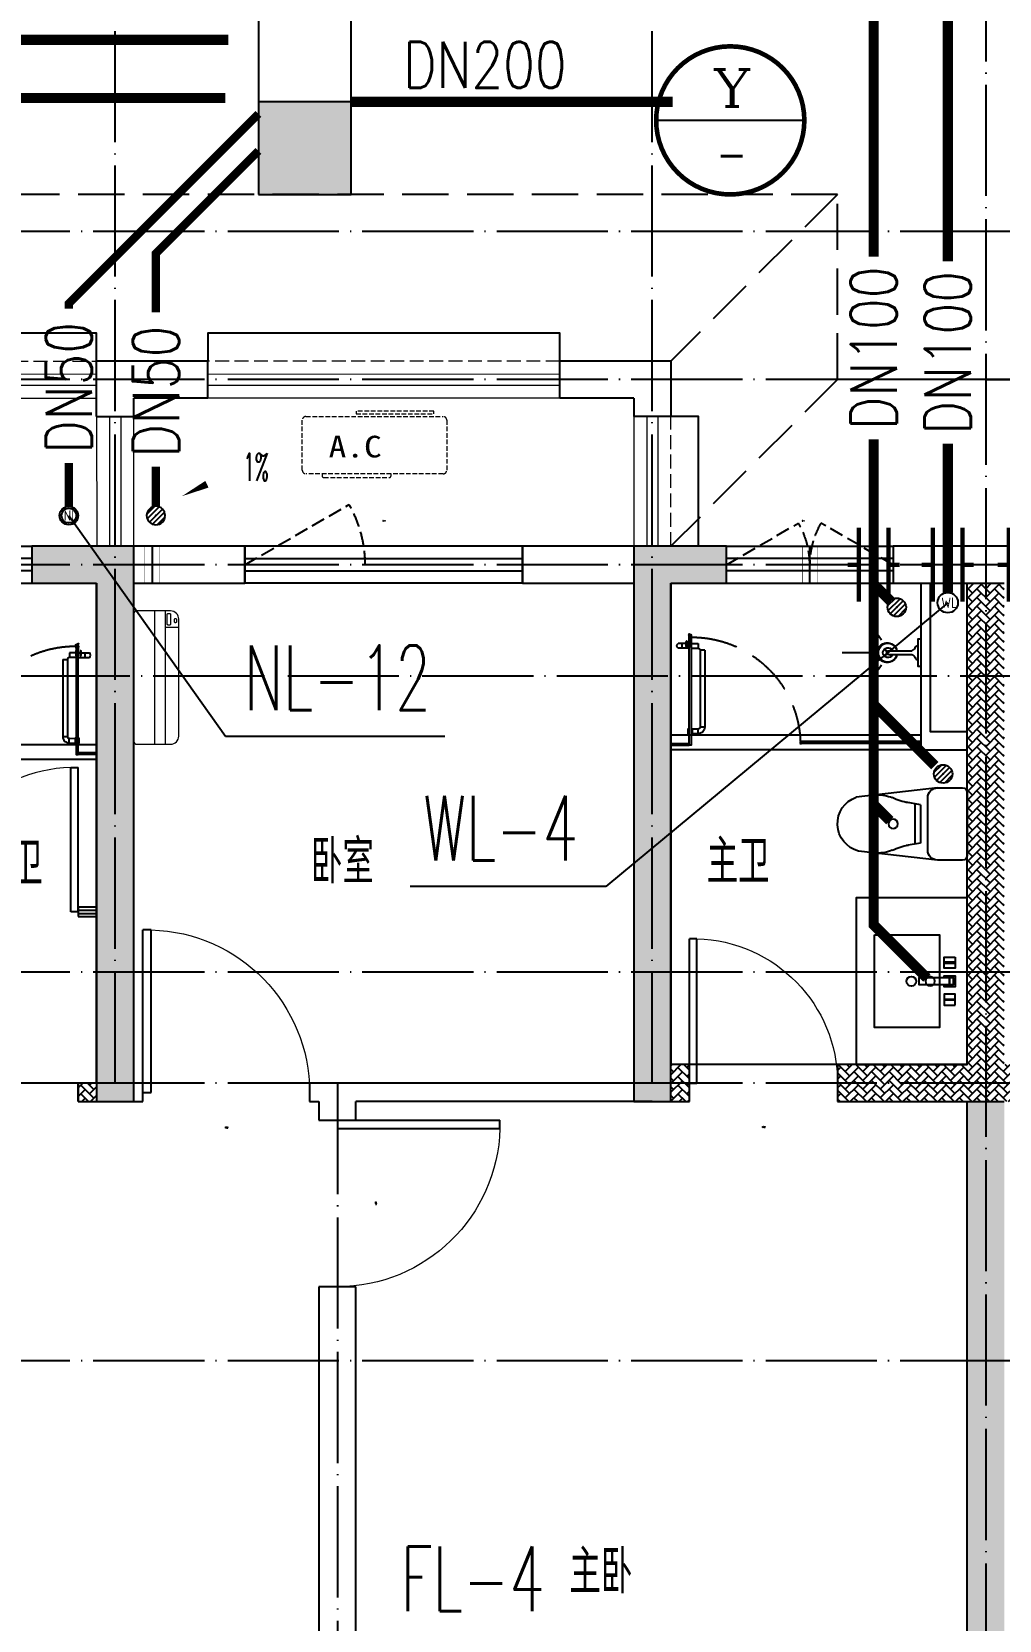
# Model space of a CAD drawing. Extents: x 27938 to 1507990, y 110129 to 923079.
# Drawn here: x 847767 to 852989, y 676056 to 684636 of the extents above; entities that cross this region are included whole.
import ezdxf
from ezdxf.enums import TextEntityAlignment as Align

# ---------------------------------------------------------------- set-up
doc = ezdxf.new("R2010")
doc.units = 0
doc.header["$LTSCALE"] = 1000
doc.header["$MEASUREMENT"] = 0
doc.linetypes.add('DASH', pattern=[0.35, 0.25, -0.1])
doc.linetypes.add('DOTE', pattern=[2.42, 2, -0.2, 0.02, -0.2])
for name, color, linetype in [('COLUMN', 9, 'Continuous'), ('CURTWALL', 4, 'Continuous'), ('DIM_凝结', 150, 'Continuous'), ('DIM_废水', 31, 'Continuous'), ('DIM_污水', 2, 'Continuous'), ('DIM_雨水', 4, 'Continuous'), ('DOTE', 1, 'Continuous'), ('EQUIP_污水', 7, 'Continuous'), ('IP-bath&kitchen-JOHNSON', 4, 'Continuous'), ('LVTRY', 6, 'Continuous'), ('P-bath&kitchen-JOHNSON', 4, 'Continuous'), ('PIPE-凝结', 150, 'N'), ('PIPE-污水', 2, 'W'), ('PIPE-雨水', 4, 'TG_Y'), ('PUB_HATCH', 8, 'Continuous'), ('PUB_TEXT', 4, 'Continuous'), ('TEXT_凝结', 7, 'Continuous'), ('TEXT_污水', 7, 'Continuous'), ('TEXT_雨水', 7, 'Continuous'), ('TWT_雨水口', 4, 'Continuous'), ('VALVE_污水', 7, 'Continuous'), ('VPIPE-中水', 122, 'Continuous'), ('VPIPE-凝结', 150, 'N'), ('VPIPE-污水', 2, 'W'), ('WALL', 9, 'Continuous'), ('WINDOW', 4, 'Continuous'), ('WINDOW_TEXT', 7, 'Continuous'), ('保温', 6, 'Continuous'), ('卫生间', 6, 'Continuous'), ('机电标识类', 1, 'Continuous'), ('看线', 251, 'Continuous')]:
    doc.layers.add(name, color=color, linetype=linetype)
for name, color, linetype, lineweight in [('平面-排水沟', 86, 'Continuous', 15), ('平面-栏杆', 135, 'Continuous', 15), ('平面-看线', 45, 'Continuous', 15), ('平面-空调室内机', 176, 'Continuous', 9), ('平面-空调预留孔', 173, 'Continuous', 15), ('空调', 76, 'Continuous', 13)]:
    doc.layers.add(name, color=color, linetype=linetype, lineweight=lineweight)
doc.styles.add('_TCH_DIM', font='SIMPLEX.shx', dxfattribs={"width": 0.7, "bigfont": 'GBCBIG.shx'})
doc.styles.add('_TCH_WINDOW', font='SIMPLEX.shx', dxfattribs={"width": 0.7, "height": 3.5, "bigfont": 'GBCBIG.shx'})
doc.styles.add('_TWT_CIRCLE', font='COMPLEX', dxfattribs={"width": 1.1, "height": 3.5, "bigfont": 'HZTXT'})
doc.styles.add('_TWT_PIPEDN', font='SIMPLEX', dxfattribs={"width": 0.8, "height": 3.5, "bigfont": 'HZTXT'})
doc.styles.add('_TWT_SERIAL', font='SIMPLEX', dxfattribs={"width": 0.8, "height": 3.5, "bigfont": 'HZTXT'})
doc.styles.get("Standard").update_dxf_attribs({"font": 'gbenor.shx', "bigfont": 'gbcbig.shx'})
doc.styles.add('TG_LINETYPE', font='SIMPLEX', dxfattribs={"width": 0.8, "height": 3, "bigfont": 'HZTXT'})
doc.styles.add('黑体', font='simhei.ttf')
doc.linetypes.add('N', pattern='A,3,-0.2,["N",Standard,S=0.25,R=0,X=-0.1,Y=-0.115],-0.2', length=3.4)
doc.linetypes.add('TG_Y', pattern='A,2,-0.229,["Y",TG_LINETYPE,S=0.1,R=0,X=-0.229,Y=-0.15],0', length=2.229)
doc.linetypes.add('W', pattern='A,3,-0.2,["W",Standard,S=0.25,R=0,X=-0.1,Y=-0.115],-0.2', length=3.4)
pattern_1 = [(45, (0, 0), (0, 47.4157523), [100.584, -33.528]), (135, (23.708, 23.708), (3e-15, 47.4157523), [100.584, -33.528])]
pattern_2 = [(45, (-445516.58, -596748.81), (0, 47.4157523), [100.584, -33.528]), (135, (-445492.87, -596725.102), (3e-15, 47.4157523), [100.584, -33.528])]

# ---------------------------------------------------------------- blocks, each defined once
blk = doc.blocks.new('A$C148B7D8E')
at = {"layer": '卫生间', "color": 159, "linetype": 'DASH', "true_color": 0x22346e}
for p, q in [((24300, 10000), (23400, 9100)), ((24300, 9000), (23400, 8100))]:
    blk.add_line(p, q, dxfattribs=at)
blk.add_lwpolyline([(25100, 9000), (24300, 9000), (24300, 10000), (17900, 10000), (17900, 10800), (16100, 10800), (16100, 11800)], dxfattribs=at)
blk = doc.blocks.new('rrrrrrrrrrrra')
at = {"color": 0}
for p, q in [((-112.4, 458.7), (-112.4, 324.3)), ((252.6, 483.7), (-87.4, 483.7)), ((277.6, 324.3), (277.6, 458.7)), ((-112.4, 324.3), (-63.7, -103.4)), ((-59.1, 271.1), (224.3, 271.1)), ((277.6, 324.3), (227.5, -115.6)), ((-20.6, 232.4), (-34.2, 153.6)), ((191.3, 200.5), (-26.1, 200.5)), ((185.8, 232.4), (-20.6, 232.4)), ((185.8, 232.4), (199.4, 153.6))]:
    blk.add_line(p, q, dxfattribs=at)
for centre, radius, start, end in [((-87.4, 458.7), 25, 90, 180), ((252.6, 458.7), 25, 0, 90), ((-59.1, 324.3), 53.3, 180, 270), ((224.3, 324.3), 53.3, 270, 0), ((-322.6, 209.8), 293.8, 333.53685, 351.48282), ((487.8, 209.8), 293.8, 188.51718, 206.46315), ((149, -3.2), 224.1, 158.52022, 180), ((16.2, -3.2), 224.1, 0, 21.47978), ((83.8, -63.6), 152.8, 195.07732, 340.11812)]:
    blk.add_arc(centre, radius, start, end, dxfattribs=at)
blk = doc.blocks.new('A$C1E0F638F')
at = {"color": 0}
for points in [[(499.7, 435.1), (499.7, 85.1), (0, 85.1), (0, 435.1)], [(269.9, 30), (229.9, 30), (229.9, 195), (269.9, 195)], [(119.9, 0), (179.9, 0), (179.9, 60), (119.9, 60)], [(146.9, 55), (152.9, 55), (152.9, 5), (146.9, 5)], [(229.9, 30), (269.9, 30), (269.9, 10), (229.9, 10)], [(379.9, 0), (319.9, 0), (319.9, 60), (379.9, 60)], [(352.9, 55), (346.9, 55), (346.9, 5), (352.9, 5)]]:
    blk.add_lwpolyline(points, close=True, dxfattribs=at)
blk.add_lwpolyline([(269.9, 60), (279.9, 60), (279.9, 0), (219.9, 0), (219.9, 60), (229.9, 60)], dxfattribs=at)
blk.add_circle((249.9, 236.3), 26, dxfattribs=at)
blk = doc.blocks.new('$lvtry$00000171')
at = {"color": 0}
for p, q in [((-74, 11), (-11, 74)), ((-70, -27), (27, 70)), ((-53, -53), (53, 53)), ((-27, -70), (70, 27)), ((11, -74), (74, -11))]:
    blk.add_line(p, q, dxfattribs=at)
blk.add_circle((0, 0), 75, dxfattribs=at)
blk.add_point((0, 0), dxfattribs=at)
blk = doc.blocks.new('135')
blk.add_hatch(color=0).paths.add_polyline_path([(4.8, 1.8), (3.6, -1), (-4.7, 2.5), (-3.5, 5.3)])
at = {"color": 0}
for p, q in [((-6.3, 2.6), (5.4, -2.3)), ((-5.7, 2.9), (-5.2, 2.7)), ((-5.6, 18.9), (-3.4, 19.4)), ((-3.4, 19.4), (-5.5, 19.4)), ((5.2, 10.9), (-5.3, 10.9)), ((5.2, 9.7), (-5.2, 9.7)), ((-5.2, 2.7), (-3.8, 5.9)), ((-5, 10.9), (-5, 30.5)), ((-3.8, 5.9), (5.4, 2.1)), ((0, 0), (0, 39.1)), ((5.6, 18.9), (3.4, 19.3)), ((3.4, 19.3), (5.6, 19.3)), ((4.1, -1.2), (5.4, 2.1)), ((5, 10.9), (5, 32.3)), ((4.1, -1.2), (5.7, -1.8))]:
    blk.add_line(p, q, dxfattribs=at)
for centre, radius, start, end in [((6.2, 15.8), 13.5, 151.01474, 204.84033), ((13.5, 4.2), 20.5, 163.09243, 182.0012), ((-6, 3.6), 1, 184.22753, 248.46611), ((8.6, 15.5), 14.6, 166.278, 198.09535), ((13.5, 4.2), 19.5, 163.74431, 182.52687), ((-5.5, 3.3), 0.5, 181.9385, 247.25971), ((-5.2, 22.1), 0.5, 335.76434, 151.01474), ((3.8, 18.1), 9.42, 155.76434, 171.97728), ((5.2, 22.3), 0.5, 29.84246, 204.57404), ((-5.9, 17.2), 11.7, 10.47502, 24.57404), ((29.1, 6.7), 24, 172.94395, 199.23182), ((-6.3, 15.4), 12.4, 338.64492, 16.0476), ((-6, 15.8), 13.4, 334.91114, 29.84246), ((26.4, 6.3), 20.6, 169.14538, 199.95258), ((5.9, -1.2), 1.17, 247.45971, 19.95258), ((5.9, -1.4), 0.5, 247.45971, 19.23182)]:
    blk.add_arc(centre, radius, start, end, dxfattribs=at)
blk.add_open_spline([(-5, 30.5), (-4.1, 31.3), (-2.3, 33), (0.9, 29.2), (3.5, 31.1), (5, 32.3)], degree=3, knots=[0, 0, 0, 0, 3.066329, 6.218313, 11.124135, 11.124135, 11.124135, 11.124135], dxfattribs=at)
blk = doc.blocks.new('SDFAWERAWER')
at = {"layer": 'LVTRY', "color": 0}
for p, q in [((593987.8, -1242190.5), (593978.2, -1242214)), ((594017.1, -1242202.5), (593987.8, -1242190.5)), ((594015.8, -1242220.4), (594027.2, -1242192.7)), ((594025.7, -1242203.9), (594018.5, -1242221.5)), ((594022.6, -1242211.4), (594029.8, -1242193.8)), ((594025.4, -1242210.8), (594031.1, -1242196.8)), ((594027.2, -1242192.7), (594033, -1242195.1)), ((594029.8, -1242193.8), (594031.1, -1242196.8)), ((594032.2, -1242197.2), (594033, -1242195.1)), ((594033, -1242195.1), (594034, -1242197.4)), ((594033.8, -1242197.9), (594034, -1242197.4)), ((594047.3, -1242200.9), (594035.9, -1242228.7)), ((594041.6, -1242228.5), (594051.2, -1242205)), ((594049.9, -1242202), (594043.3, -1242218.2)), ((594047.3, -1242200.9), (594049.9, -1242202)), ((594049.9, -1242202), (594051.2, -1242205)), ((593941.2, -1242210.1), (593783.7, -1242594.8)), ((593964.6, -1242219.7), (593807.2, -1242604.4)), ((593941.2, -1242210.1), (593964.6, -1242219.7)), ((594007.5, -1242226), (593978.2, -1242214)), ((594015.8, -1242220.4), (594021.7, -1242222.8)), ((594018.5, -1242221.5), (594021.5, -1242220.3)), ((594025.4, -1242210.8), (594021.5, -1242220.3)), ((594022.6, -1242220.7), (594021.7, -1242222.8)), ((594021.7, -1242222.8), (594023.9, -1242221.9)), ((594024.2, -1242221.4), (594023.9, -1242221.9)), ((594027.7, -1242234.3), (594078.4, -1242255)), ((594035.9, -1242228.7), (594038.6, -1242229.7)), ((594037.3, -1242210.8), (594088, -1242231.6)), ((594038.6, -1242229.7), (594045.2, -1242213.6)), ((594038.6, -1242229.7), (594041.6, -1242228.5)), ((594057.1, -1242246.3), (594066.7, -1242222.8)), ((593783.7, -1242594.8), (593807.2, -1242604.4)), ((593803.2, -1242641.3), (593812.8, -1242617.9)), ((593812.8, -1242617.9), (593842.2, -1242629.9)), ((593842.2, -1242629.9), (593832.6, -1242653.3)), ((593845.2, -1242628.6), (593833.8, -1242656.3)), ((593847.8, -1242629.7), (593836.5, -1242657.4)), ((593845.2, -1242628.6), (593842.2, -1242629.9)), ((593847.8, -1242629.7), (593845.2, -1242628.6)), ((593847.1, -1242661.8), (593858.5, -1242634.1)), ((593849.8, -1242662.9), (593861.2, -1242635.2)), ((593858.5, -1242634.1), (593861.2, -1242635.2)), ((593861.2, -1242635.2), (593862.1, -1242637.4)), ((593803.2, -1242641.3), (593832.6, -1242653.3)), ((593833.8, -1242656.3), (593832.6, -1242653.3)), ((593836.5, -1242657.4), (593833.8, -1242656.3)), ((593847.1, -1242661.8), (593849.8, -1242662.9)), ((593852.1, -1242661.9), (593862.1, -1242637.4))]:
    blk.add_line(p, q, dxfattribs=at)
blk.add_lwpolyline([(593823.5, -1242717), (594045.8, -1242173.9), (594036.5, -1242170.2), (593814.2, -1242713.2)], close=True, dxfattribs=at)
blk.add_arc((594075.3, -1242240), 15.3, 281.79322, 33.70188, dxfattribs=at)
for centre, major_axis, start_param, end_param in [((593974.2, -1242223.6), (3.93, 9.6), 0, 1.570796), ((593816.8, -1242608.3), (13.5, 33.1), 1.570796, 3.141593), ((593816.8, -1242608.3), (3.93, 9.6), 1.570796, 3.141593)]:
    blk.add_ellipse(centre, major_axis=major_axis, ratio=1, start_param=start_param, end_param=end_param, dxfattribs=at)
at = {"layer": 'P-bath&kitchen-JOHNSON', "color": 0, "linetype": 'DASH'}
blk.add_arc((593809.8, -1242714), 586.2, 67.53695, 157.13247, dxfattribs=at)
at = {"layer": 'LVTRY', "color": 8, "xscale": -1, "rotation": 157.7329157530927}
blk.add_blockref('135', (594045.3, -1242161.9), dxfattribs=at)
blk = doc.blocks.new('A$C5DCB2F21')
at = {"layer": 'IP-bath&kitchen-JOHNSON', "color": 0}
for p, q in [((-68.3, -213.2), (-157.7, -275)), ((68.2, -213.2), (157.6, -275)), ((-0.1, -261.4), (-0.1, -424.7))]:
    blk.add_line(p, q, dxfattribs=at)
for centre, major_axis, ratio, start_param, end_param in [((0, -178.8), (-51, 0), 0.990052, -1.36297, 4.504563), ((0, -177.8), (-26.8, 0), 0.994812, -1.167677, 4.309269)]:
    blk.add_ellipse(centre, major_axis=major_axis, ratio=ratio, start_param=start_param, end_param=end_param, dxfattribs=at)
at = {"layer": 'LVTRY', "color": 0}
for p, q in [((73.6, 0), (-73.6, 0)), ((-10.5, -173.5), (-10.5, -49.3)), ((10.6, -173.5), (10.6, -49.3))]:
    blk.add_line(p, q, dxfattribs=at)
blk.add_lwpolyline([(73.6, 0), (73.6, -15.8), (-73.6, -15.8), (-73.6, 0)], dxfattribs=at)
for points in [[(-26.3, -30.7, -0.364142), (-37.8, -15.8, -0.020495)], [(-10.5, -49.4, 0.214893), (-26.3, -30.7, 7.649644)], [(10.6, -49.3, -0.21439), (26.3, -30.7, -7.649644)], [(26.3, -30.7, 0.364142), (37.8, -15.8, 0.020495)]]:
    blk.add_lwpolyline(points, format="xyb", dxfattribs=at)
blk.add_arc((0, -173.5), 10.5, 180, 0, dxfattribs=at)
for centre, major_axis, ratio, start_param, end_param in [((0, -181.3), (53.6, 0), 0.987577, 1.76809, 7.656688), ((-12.4, -164.7), (0, 1.43), 0.85, -1.570796, 4.712389), ((12.5, -164.7), (0, 1.43), 0.85, 4.712389, 10.995574), ((-12.4, -189.2), (0, 1.43), 0.85, 4.712389, 10.995574), ((12.5, -189.2), (0, 1.43), 0.85, 4.712389, 10.995574)]:
    blk.add_ellipse(centre, major_axis=major_axis, ratio=ratio, start_param=start_param, end_param=end_param, dxfattribs=at)
blk = doc.blocks.new('GDGDRGDGRD')
at = {"layer": 'IP-bath&kitchen-JOHNSON', "color": 0}
for p, q in [((490532.6, 524228.1), (491882.6, 524228.1)), ((490532.6, 524193.1), (491182.6, 524193.1)), ((490532.6, 524183.1), (491182.6, 524183.1)), ((491182.6, 524183.1), (491182.6, 524193.1)), ((491882.6, 524183.1), (491782.6, 524183.1)), ((491782.6, 524173.1), (491782.6, 524183.1)), ((491882.6, 524173.1), (491782.6, 524173.1)), ((490532.6, 524148.1), (491882.6, 524148.1))]:
    blk.add_line(p, q, dxfattribs=at)
for points in [[(490532.6, 525048.5), (490532.6, 524148.1), (490282.6, 524148.1)], [(490482.6, 525048.5), (490482.6, 524248.1), (490282.6, 524248.1)]]:
    blk.add_lwpolyline(points, dxfattribs=at)
at = {"layer": 'LVTRY', "color": 0}
blk.add_lwpolyline([(490882.6, 522448.5), (490282.6, 522448.5), (490282.6, 523348.5), (490882.6, 523348.5)], close=True, dxfattribs=at)
at = {"layer": 'IP-bath&kitchen-JOHNSON', "color": 8}
for name, p, rotation in [('A$C5DCB2F21', (490532.6, 524673.5), 90.008488524447), ('SDFAWERAWER', (-528535.9, 1449333.6), 22.25976934310711)]:
    blk.add_blockref(name, p, dxfattribs=dict(at, rotation=rotation))
at = {"layer": 'LVTRY', "color": 8, "xscale": -0.6666666667107826, "yscale": 0.6666666667107826}
for p in [(490662.6, 524918.5), (490412.6, 524018.5)]:
    blk.add_blockref('$lvtry$00000171', p, dxfattribs=at)
at = {"layer": 'LVTRY', "color": 8, "extrusion": (0, 0, -1), "xscale": -1, "zscale": -1, "rotation": 270}
blk.add_blockref('rrrrrrrrrrrra', (-490766.3, 523665.7), dxfattribs=at)
at = {"layer": 'LVTRY', "color": 8, "xscale": -1, "rotation": 270}
blk.add_blockref('A$C1E0F638F', (490347.5, 522648.8), dxfattribs=at)
blk = doc.blocks.new('GFDGFSDFGD')
at = {"layer": 'PUB_HATCH'}
for points in [[(440466.6, 373023.7), (440466.6, 372823.7), (440816.6, 372823.7), (440816.6, 370023.7), (441016.6, 370023.7), (441016.6, 373023.7)], [(444216.5, 373023.7), (443716.6, 373023.7), (443716.6, 370023.7), (443916.6, 370023.7), (443916.6, 372823.7), (444216.5, 372823.7)]]:
    blk.add_hatch(color=256, dxfattribs=at).paths.add_polyline_path(points)
at = {"layer": 'COLUMN', "color": 6}
for p, q in [((440466.6, 373023.7), (440466.6, 372823.7)), ((441016.6, 373023.7), (440466.6, 373023.7)), ((441016.6, 370023.7), (441016.6, 373023.7)), ((444216.5, 373023.7), (443716.6, 373023.7)), ((443716.6, 373023.7), (443716.6, 370023.7)), ((444216.5, 372823.7), (444216.5, 373023.7)), ((440466.6, 372823.7), (440816.6, 372823.7)), ((440816.6, 372823.7), (440816.6, 370023.7)), ((443916.6, 370023.7), (443916.6, 372823.7)), ((443916.6, 372823.7), (444216.5, 372823.7)), ((440816.6, 370023.7), (441016.6, 370023.7)), ((443716.6, 370023.7), (443916.6, 370023.7))]:
    blk.add_line(p, q, dxfattribs=at)
blk = doc.blocks.new('GDFGDGRD')
at = {"layer": '保温', "linetype": 'ByBlock', "ltscale": 10}
h = blk.add_hatch(dxfattribs=at)
h.set_pattern_fill('AR-HBONE', color=251, scale=55)
h.set_pattern_definition(pattern_1)
h.paths.add_polyline_path([(443916.5, 370023.7), (443916.5, 370223.7), (444016.5, 370223.7), (444016.5, 370023.7)])
h = blk.add_hatch(dxfattribs=at)
h.set_pattern_fill('AR-HBONE', color=251, scale=55)
h.set_pattern_definition(pattern_1)
h.paths.add_polyline_path([(440716.6, 370023.7), (440716.6, 370123.7), (440816.6, 370123.7), (440816.6, 370023.7)])
blk = doc.blocks.new('A$C001338C2')
for p, q in [((0, 249), (0, 22)), ((845, 304), (55, 304)), ((109, 215), (109, 304)), ((900, 22), (900, 249)), ((22, 0), (878, 0))]:
    blk.add_line(p, q)
at = {"lineweight": 5}
for p, q in [((900, 215), (0, 215)), ((900, 143), (0, 143))]:
    blk.add_line(p, q, dxfattribs=at)
for points in [[(89, 226), (22, 226, -0.414214), (17, 232), (17, 243, -0.414214), (22, 249), (89, 249, -0.414214), (95, 243), (95, 232, -0.414214)], [(73, 275), (57, 275, -0.414214), (51, 281), (51, 283, -0.414214), (57, 289), (73, 289, -0.414214), (79, 283), (79, 281, -0.414214)]]:
    blk.add_lwpolyline(points, format="xyb", close=True)
for centre, radius, start, end in [((55, 249), 55, 90, 180), ((845, 249), 55, 360, 90), ((22, 22), 22, 180, 270), ((878, 22), 22, 270, 360)]:
    blk.add_arc(centre, radius, start, end)
blk = doc.blocks.new('dongkong')
blk.add_wipeout([(-603756, 210771), (-603756, 210570.8), (-603836, 210570.8), (-603836, 210771)])
at = {"layer": '机电标识类', "color": 250, "linetype": 'DASH', "ltscale": 400}
for p, q in [((-603796, 210771), (-603796, 210570.8)), ((-603896, 210670.7), (-603696, 210670.7))]:
    blk.add_line(p, q, dxfattribs=at)
at = {"layer": '空调', "color": 6, "linetype": 'DASH', "const_width": 2}
blk.add_lwpolyline([(-603756, 210771), (-603756, 210570.8), (-603836, 210570.8), (-603836, 210771)], close=True, dxfattribs=at)
blk = doc.blocks.new('$TCHSYS$DOOR2D')
for p, q in [((0.45, 0.975), (0.5, 0.975)), ((0.45, 0), (0.45, 0.975)), ((0.5, 0), (0.5, 0.975)), ((0.5, 0), (0.45, 0))]:
    blk.add_line(p, q)
at = {"lineweight": 13}
blk.add_arc((0.475, 0), 0.975, 91.4693, 180, dxfattribs=at)
blk = doc.blocks.new('DSGDFGF')
at = {"layer": 'CURTWALL', "color": 0}
for p, q in [((676992.3, 342105.3), (676292.3, 342105.3)), ((676292.3, 342105.3), (676292.3, 342055.3)), ((676292.3, 342088.7), (676992.3, 342088.7)), ((676992.3, 342055.3), (676992.3, 342105.3)), ((677892.3, 342105.3), (677792.3, 342105.3)), ((677792.3, 342105.3), (677792.3, 342055.3)), ((677792.3, 342088.7), (677892.3, 342088.7)), ((677892.3, 342055.3), (677892.3, 342105.3)), ((676292.3, 342072), (676992.3, 342072)), ((676292.3, 342055.3), (676992.3, 342055.3)), ((677792.3, 342072), (677892.3, 342072)), ((677792.3, 342055.3), (677892.3, 342055.3))]:
    blk.add_line(p, q, dxfattribs=at)
at = {"layer": 'IP-bath&kitchen-JOHNSON', "color": 0}
for p, q in [((676542.3, 342985), (677892.3, 342985)), ((676542.3, 342950), (677192.3, 342950)), ((677192.3, 342940), (677192.3, 342950)), ((676542.3, 342940), (677192.3, 342940)), ((676542.3, 342905), (677892.3, 342905)), ((677892.3, 342940), (677792.3, 342940)), ((677792.3, 342930), (677792.3, 342940)), ((677892.3, 342930), (677792.3, 342930))]:
    blk.add_line(p, q, dxfattribs=at)
for points in [[(676542.3, 343855.3), (676542.3, 342905), (676292.3, 342905)], [(676492.3, 343855.3), (676492.3, 343005), (676292.3, 343005)]]:
    blk.add_lwpolyline(points, dxfattribs=at)
at = {"layer": 'LVTRY', "color": 0}
blk.add_lwpolyline([(676892.3, 341155.3), (676292.3, 341155.3), (676292.3, 342055.3), (676892.3, 342055.3)], close=True, dxfattribs=at)
at = {"layer": 'CURTWALL', "color": 0, "xscale": 800, "yscale": 800, "zscale": 50, "rotation": 5.54452612062199e-09}
blk.add_blockref('$TCHSYS$DOOR2D', (677392.3, 342080.3), dxfattribs=at)
at = {"layer": 'IP-bath&kitchen-JOHNSON', "color": 8}
for name, p, rotation in [('A$C5DCB2F21', (676542.3, 343480.3), 90.00848852444699), ('SDFAWERAWER', (-342526.2, 1268090.5), 22.25976934310714)]:
    blk.add_blockref(name, p, dxfattribs=dict(at, rotation=rotation))
at = {"layer": 'LVTRY', "color": 8, "xscale": -0.6666666667107826, "yscale": 0.6666666667107826}
for p in [(676672.3, 343725.3), (676422.3, 342775.3)]:
    blk.add_blockref('$lvtry$00000171', p, dxfattribs=at)
at = {"layer": 'LVTRY', "color": 8, "extrusion": (0, 0, -1), "xscale": -1, "zscale": -1, "rotation": 270}
blk.add_blockref('rrrrrrrrrrrra', (-676776.1, 342422.6), dxfattribs=at)
at = {"layer": 'LVTRY', "color": 8, "xscale": -1, "rotation": 270}
blk.add_blockref('A$C1E0F638F', (676357.2, 341355.6), dxfattribs=at)
blk = doc.blocks.new('A$C718F517F')
at = {"layer": '保温', "linetype": 'ByBlock', "ltscale": 10}
h = blk.add_hatch(dxfattribs=at)
h.set_pattern_fill('AR-HBONE', color=251, scale=55)
h.set_pattern_definition(pattern_2)
edge = h.paths.add_edge_path()
edge.add_line((200, 5100), (200.1, 7700))
edge.add_line((200.1, 7700), (0.1, 7700))
edge.add_line((0.1, 7700), (0, 5100))
edge.add_line((0, 5100), (200, 5100))
h = blk.add_hatch(dxfattribs=at)
h.set_pattern_fill('AR-HBONE', color=251, scale=55)
h.set_pattern_definition(pattern_2)
edge = h.paths.add_edge_path()
edge.add_line((900, 4900), (900, 5100))
edge.add_line((900, 5100), (-700, 5100))
edge.add_line((-700, 5100), (-700, 4900))
edge.add_line((-700, 4900), (900, 4900))
at = {"layer": '保温', "linetype": 'Continuous', "ltscale": 10}
h = blk.add_hatch(dxfattribs=at)
h.set_pattern_fill('HEX', color=251, scale=10, angle=90, style=0)
h.set_pattern_definition([(90, (-503782.47, -516048.461), (-16.49778, 1e-15), [9.525, -19.05]), (210, (-503782.47, -516048.461), (8.24889, -14.2874966), [9.525, -19.05]), (150, (-503782.47, -516038.936), (-8.24889, -14.2874966), [9.525, -19.05])])
h.paths.add_polyline_path([(0.1, 0), (200.1, 0), (200, 4900), (0, 4900)])
at = {"layer": '保温', "color": 251, "linetype": 'ByBlock', "ltscale": 10}
for p, q in [((0, 7700), (200, 7700)), ((0, 4900), (200, 4900)), ((0, 0), (200, 0))]:
    blk.add_line(p, q, dxfattribs=at)
blk = doc.blocks.new('gsergvr')
at = {"layer": '平面-空调预留孔', "linetype": 'DASH', "ltscale": 0.1}
for p, q in [((34075.4, 17176.2), (34075.4, 17166.2)), ((34448.2, 17166.2), (34448.2, 17176.2)), ((34085.4, 17156.2), (34438.2, 17156.2))]:
    blk.add_line(p, q, dxfattribs=at)
blk.add_lwpolyline([(34679.3, 17515.3), (34259.5, 17515.3), (34259.5, 17500.2), (34679.3, 17500.2)], close=True, dxfattribs=at)
blk.add_lwpolyline([(34728.6, 17176.2), (33988.6, 17176.2, -0.414214), (33968.6, 17196.2), (33968.6, 17466.2, -0.414214), (33988.6, 17486.2), (34728.6, 17486.2, -0.414214), (34748.6, 17466.2), (34748.6, 17196.2, -0.414214)], format="xyb", close=True, dxfattribs=at)
for centre, start, end in [((34085.4, 17166.2), 180, 270), ((34438.2, 17166.2), 270, 0)]:
    blk.add_arc(centre, 10, start, end, dxfattribs=at)
at = {"layer": '平面-空调预留孔', "color": 251, "linetype": 'DASH', "ltscale": 0.1, "true_color": 0x636466, "style": '黑体', "width": 1.2}
blk.add_text('A.C', height=117.05, dxfattribs=at).set_placement((34110.9, 17264.8))
blk = doc.blocks.new('rtyryrtyeeretee')
at = {"layer": '平面-空调预留孔'}
blk.add_blockref('gsergvr', (635673.5, 326705.8), dxfattribs=at)
blk = doc.blocks.new('$DorLib2D$00000001')
for p, q in [((0.45, 0.975), (0.5, 0.975)), ((0.45, 0), (0.45, 0.975)), ((0.5, 0), (0.5, 0.975)), ((0.5, 0), (0.45, 0))]:
    blk.add_line(p, q)
at = {"lineweight": 13}
blk.add_arc((0.475, 0), 0.975, 91.46928, 180, dxfattribs=at)
blk = doc.blocks.new('$WINLIB2D$00000001')
at = {"color": 0}
for points in [[(-0.5, 0.5), (-0.5, -0.5)], [(-0.5, 0.5), (0.5, 0.5)], [(0.5, -0.5), (0.5, 0.5)], [(0.5, 0.1667), (-0.5, 0.1667)], [(0.5, -0.1667), (-0.5, -0.1667)], [(-0.5, -0.5), (0.5, -0.5)]]:
    blk.add_lwpolyline(points, dxfattribs=at)
blk = doc.blocks.new('$TwtSys$00000147')
blk.add_circle((0, 0, 0), 25)
blk = doc.blocks.new('$VALVE$00000553')
at = {"const_width": 30}
for points in [[(0, 100), (-250, 100), (-250, 100)], [(0, 100), (0, 175)], [(0, 100), (250, 100), (250, 100)], [(-250, -100), (-250, -100), (0, -100)], [(250, -100), (250, -100), (0, -100)], [(0, -175), (0, -100)]]:
    blk.add_lwpolyline(points, dxfattribs=at)
blk = doc.blocks.new('$TwtSys$00000424')
for p, q in [((-500, 250), (500, 250)), ((-500, -250), (-500, 250)), ((0, -250), (0, 250)), ((500, 250), (500, -250)), ((500, -250), (-500, -250))]:
    blk.add_line(p, q)
blk.add_solid([(0, 250), (500, 250), (0, -250), (500, -250)])

msp = doc.modelspace()

# ---------------------------------------------------------------- hatches: boundary and pattern name
at = {"layer": 'PIPE-凝结'}
for points in [[(848436.6, 683438.5), (848420.7, 683454.4), (848414.1, 683447.8)], [(848436.6, 683438.5), (848414.1, 683438.5), (848414.1, 683447.8)], [(847966.6, 683168.5), (847950.7, 683184.4), (847944.1, 683177.8)], [(847966.6, 683168.5), (847944.1, 683168.5), (847944.1, 683177.8)]]:
    msp.add_hatch(color=256, dxfattribs=at).paths.add_polyline_path(points)
at = {"layer": 'PIPE-污水'}
for points in [[(852311.5, 679812.2), (852292, 679792.7), (852284, 679800.8)], [(852311.5, 679812.2), (852284, 679812.2), (852284, 679800.8)]]:
    msp.add_hatch(color=256, dxfattribs=at).paths.add_polyline_path(points)

# ---------------------------------------------------------------- linework, layer by layer
at = {"layer": 'DIM_凝结'}
msp.add_line((848811.7, 680831.5), (849995.9, 680831.5), dxfattribs=at)
msp.add_line((848811.7, 680831.5), (849995.9, 680831.5), dxfattribs=at)
at = {"layer": 'DIM_污水'}
for p, q in [((852711.5, 681552.2), (850865.1, 680019.6)), ((852711.5, 681552.2), (850865.1, 680019.6)), ((850865.1, 680019.6), (849809.9, 680019.6)), ((850865.1, 680019.6), (849809.9, 680019.6))]:
    msp.add_line(p, q, dxfattribs=at)
at = {"layer": 'DIM_雨水'}
msp.add_line((851937.3, 684157.2), (851137.3, 684157.2), dxfattribs=at)
at = {"layer": 'DIM_雨水', "const_width": 25}
msp.add_lwpolyline([(851937.3, 684157.2, 1), (851137.3, 684157.2, 1)], format="xyb", close=True, dxfattribs=at)
at = {"layer": 'DOTE', "color": 169, "linetype": 'DOTE', "ltscale": 0.3}
for p, q in [((848216.6, 678957.2), (848216.6, 690157.2)), ((851116.6, 678957.2), (851116.6, 690157.2)), ((852916.6, 690157.2), (852916.6, 666975.2)), ((879916.6, 683557.2), (825916.6, 683557.2)), ((879916.6, 682757.2), (825916.6, 682757.2)), ((825916.6, 681157.4), (879916.6, 681157.4)), ((879916.6, 679557.2), (825916.6, 679557.2)), ((879916.6, 678957.2), (825916.6, 678957.2)), ((849416.6, 678957.2), (849416.6, 666975.2)), ((879916.6, 677457.2), (825916.6, 677457.2))]:
    msp.add_line(p, q, dxfattribs=at)
at = {"layer": 'PIPE-凝结', "ltscale": 0.5, "const_width": 45}
for points in [[(847966.6, 683168.5), (848990.5, 684192.4)], [(848436.6, 683438.5), (848990.5, 683992.4)], [(848436.6, 683120.4), (848436.6, 683438.5)], [(847966.6, 683140.5), (847966.6, 683168.5)], [(847966.6, 682072.7), (847966.6, 682307.2)], [(848436.6, 682069.5), (848436.6, 682287)]]:
    msp.add_lwpolyline(points, dxfattribs=at)
at = {"layer": 'PIPE-污水', "ltscale": 0.5, "const_width": 55}
for points in [[(852311.5, 683420.6), (852311.5, 684707.2)], [(852711.5, 683396.6), (852711.5, 684707.2)], [(852311.5, 681652.2), (852311.5, 682434.9)], [(852711.5, 681607.2), (852711.5, 682410.9)], [(852402.1, 681561.6), (852311.5, 681652.2)], [(852311.5, 681002.2), (852311.5, 681652.2)], [(852641.8, 680671.8), (852311.5, 681002.2)], [(852311.5, 680462.3), (852311.5, 681002.2)], [(852398.9, 680374.8), (852311.5, 680462.3)], [(852311.5, 679812.2), (852311.5, 680462.3)], [(852598.8, 679524.8), (852311.5, 679812.2)]]:
    msp.add_lwpolyline(points, dxfattribs=at)
at = {"layer": 'PIPE-雨水', "ltscale": 0.5, "const_width": 55}
for points in [[(848827.3, 684592.2), (845231.4, 684592.2)], [(846756.6, 684278.2), (848810.8, 684278.2)], [(851226, 684257.2), (849490.5, 684257.2)]]:
    msp.add_lwpolyline(points, dxfattribs=at)
at = {"layer": 'VPIPE-中水', "color": 8, "linetype": 'Continuous'}
msp.add_circle((852711.4, 681552.2), 55, dxfattribs=at)
at = {"layer": 'VPIPE-凝结'}
msp.add_circle((847966.6, 682022.7), 50, dxfattribs=at)
at = {"layer": 'VPIPE-凝结', "color": 8}
msp.add_circle((847966.6, 682022.7), 40, dxfattribs=at)
at = {"layer": 'VPIPE-污水'}
msp.add_circle((852711.5, 681552.2), 55, dxfattribs=at)
at = {"layer": 'WALL', "color": 8}
for p, q in [((848116.6, 682557.2), (848116.6, 682857.2)), ((848716.6, 682857.2), (848116.6, 682857.2)), ((848716.6, 682657.2), (848716.6, 682857.2)), ((851216.6, 682857.2), (850616.6, 682857.2)), ((850616.6, 682657.2), (850616.6, 682857.2)), ((851216.6, 682857.2), (851216.6, 682557.2)), ((848316.6, 682557.2), (848316.6, 682657.2)), ((848716.6, 682657.2), (848316.6, 682657.2)), ((851016.6, 682657.2), (850616.6, 682657.2)), ((851016.6, 682657.2), (851016.6, 682557.2)), ((848116.6, 682557.2), (848316.6, 682557.2)), ((851216.6, 682557.2), (851016.6, 682557.2)), ((848216.6, 681857.2), (847766.6, 681857.2)), ((847766.6, 681857.2), (847766.6, 681657.2)), ((848916.6, 681657.2), (848916.6, 681857.2)), ((851116.6, 681857.2), (850416.6, 681857.2)), ((850416.6, 681857.2), (850416.6, 681657.2)), ((851516.5, 681857.2), (851116.6, 681857.2)), ((851516.5, 681657.2), (851516.5, 681857.2)), ((852916.6, 681857.2), (852416.5, 681857.2)), ((852416.5, 681857.2), (852416.5, 681657.2)), ((853416.7, 681857.2), (852916.6, 681857.2)), ((847766.6, 681657.2), (848116.6, 681657.2)), ((848116.6, 678957.2), (848116.6, 681657.2)), ((850416.6, 681657.2), (851016.6, 681657.2)), ((851016.6, 681657.2), (851016.6, 678957.2)), ((851216.6, 681657.2), (851516.5, 681657.2)), ((851216.6, 681657.2), (851216.6, 679057.2)), ((852416.5, 681657.2), (852816.6, 681657.2)), ((852816.6, 679057.2), (852816.6, 681657.2)), ((851316.6, 679057.2), (851216.6, 679057.2)), ((851316.6, 678857.2), (851316.6, 679057.2)), ((852816.6, 679057.2), (852116.6, 679057.2)), ((852116.6, 679057.2), (852116.6, 678857.2)), ((848116.6, 678957.2), (848016.6, 678957.2)), ((848016.6, 678957.2), (848016.6, 678857.2)), ((848366.6, 678957.2), (848316.6, 678957.2)), ((848366.6, 678857.2), (848366.6, 678957.2)), ((849416.6, 678957.2), (849266.6, 678957.2)), ((849266.6, 678957.2), (849266.6, 678857.2)), ((851016.6, 678957.2), (849416.6, 678957.2)), ((848016.6, 678857.2), (848216.6, 678857.2)), ((848216.6, 678857.2), (848366.6, 678857.2)), ((849266.6, 678857.2), (849316.6, 678857.2)), ((849316.6, 678857.2), (849316.6, 678757.2)), ((851116.6, 678857.2), (849516.6, 678857.2)), ((849516.6, 678757.2), (849516.6, 678857.2)), ((851116.6, 678857.2), (851316.6, 678857.2)), ((852116.6, 678857.2), (852816.6, 678857.2)), ((852816.6, 673957.2), (852816.6, 678857.2)), ((849316.6, 678757.2), (849516.6, 678757.2)), ((849516.6, 677857.2), (849316.6, 677857.2)), ((849316.6, 677857.2), (849316.6, 674557.2)), ((849516.6, 674557.2), (849516.6, 677857.2))]:
    msp.add_line(p, q, dxfattribs=at)
at = {"layer": 'WINDOW', "color": 8}
for p, q in [((852116.6, 679057.2), (851316.6, 679057.2)), ((848016.6, 678957.2, 800), (847216.6, 678957.2, 800))]:
    msp.add_line(p, q, dxfattribs=at)
at = {"layer": 'WINDOW', "color": 8, "linetype": 'DASH'}
msp.add_line((848016.6, 678857.2), (848016.6, 678957.2), dxfattribs=at)
at = {"layer": 'WINDOW', "color": 8, "linetype": 'DASH', "ltscale": 0.3}
msp.add_lwpolyline([(848916.6, 681757.2), (849479.7, 682081.8, -0.131485), (849566.6, 681757.2)], format="xyb", dxfattribs=at)
at = {"layer": '平面-排水沟', "color": 8}
msp.add_lwpolyline([(848862.7, 682264, 0, 0, 0), (848576.6, 682127.1, 0, 40, 0), (848712, 682191.9, 0, 0, 0)], format="xyseb", dxfattribs=at)
at = {"layer": '平面-栏杆', "color": 8}
for points in [[(846516.6, 682787.2), (848116.6, 682787.5)], [(846516.6, 682727.2), (848116.6, 682727.5)], [(848716.6, 682787.2), (850616.6, 682787.5)], [(848716.6, 682727.2), (850616.6, 682727.5)], [(848186.6, 682557.2), (848186.9, 681857.2)], [(848246.6, 682557.2), (848246.9, 681857.2)], [(851086.3, 682557.2), (851086.6, 681857.2)], [(851146.3, 682557.2), (851146.6, 681857.2)]]:
    msp.add_lwpolyline(points, dxfattribs=at)
at = {"layer": '平面-看线', "color": 8, "linetype": 'DASH', "ltscale": 0.3}
msp.add_line((851216.6, 681857.2), (851216.3, 682557.2), dxfattribs=at)
for points in [[(846516.6, 682857.2), (848116.6, 682857.2)], [(850616.6, 682857.2), (848716.6, 682857.2)]]:
    msp.add_lwpolyline(points, dxfattribs=at)
at = {"layer": '平面-看线', "color": 8}
for points in [[(846516.6, 682657.2), (848116.6, 682657.2)], [(850616.6, 682657.2), (848716.6, 682657.2)], [(848116.6, 682557.2), (848116.9, 681857.2)], [(851016.3, 682557.2), (851016.6, 681857.2)]]:
    msp.add_lwpolyline(points, dxfattribs=at)
at = {"layer": '看线', "color": 8, "ltscale": 0.5}
for points in [[(848116.6, 682857.2), (848116.6, 683007.2), (846516.6, 683007.2), (846516.6, 682857.2)], [(850616.6, 682857.2), (850616.6, 683007.2), (848716.6, 683007.2), (848716.6, 682857.2)], [(851366.3, 681857.2), (851366.3, 682557.2), (851216.3, 682557.2)]]:
    msp.add_lwpolyline(points, dxfattribs=at)

# ---------------------------------------------------------------- block references
at = {"color": 8}
for name, p in [('A$C148B7D8E', (827816.6, 673757.2)), ('GFDGFSDFGD', (407300, 308833.4)), ('rtyryrtyeeretee', (179584.7, 338366.1)), ('GDFGDGRD', (407300, 308833.4)), ('DSGDFGF', (170224.3, 337801.8)), ('A$C718F517F', (852816.6, 673957.2))]:
    msp.add_blockref(name, p, dxfattribs=at)
at = {"color": 8, "xscale": -1}
for name, p in [('A$C148B7D8E', (878016.6, 673757.2)), ('GDGDRGDGRD', (1343098.9, 156608.7))]:
    msp.add_blockref(name, p, dxfattribs=at)
at = {"layer": 'EQUIP_污水', "yscale": -1, "rotation": 180}
for p in [(852416.6, 680357.2), (852416.6, 680357.2), (852416.6, 680357.2), (852416.6, 680357.2), (852416.6, 680357.2), (852416.6, 680357.2), (852616.5, 679507.2), (852616.5, 679507.2), (852616.5, 679507.2), (852616.5, 679507.2), (852616.5, 679507.2), (852616.5, 679507.2)]:
    msp.add_blockref('$TwtSys$00000147', p, dxfattribs=at)
at = {"layer": 'LVTRY', "color": 8, "xscale": -0.6666666667107825, "yscale": 0.6666666667107825, "rotation": 90.00000000602213}
msp.add_blockref('$lvtry$00000171', (848436.6, 682022.7), dxfattribs=at)
at = {"layer": 'TWT_雨水口', "yscale": -1, "rotation": 269.9999673328503}
msp.add_blockref('$TwtSys$00000424', (849240.5, 684257.2), dxfattribs=at)
at = {"layer": 'VALVE_污水', "xscale": 0.8, "zscale": 0.8}
for p, yscale, rotation in [((852311.5, 681757.2), -0.8, 89.99999999999783), ((852711.5, 681757.2), -0.8, 89.99999999999788), ((853121.7, 681757.2), 0.8, 90.00000000000212)]:
    msp.add_blockref('$VALVE$00000553', p, dxfattribs=dict(at, yscale=yscale, rotation=rotation))
at = {"layer": 'WINDOW', "color": 8}
ref = msp.add_blockref('$WINLIB2D$00000001', (847316.6, 681757.2), dxfattribs=dict(at, xscale=-900, yscale=200, zscale=-900, rotation=179.9999999981768))
ref.add_attrib('A', 'C0914', (847268.2, 681992.5), dxfattribs={"layer": 'WINDOW_TEXT', "color": 8, "ltscale": 0.5, "height": 4.25, "rotation": 360, "style": '_TCH_WINDOW', "width": 0.494118})
ref = msp.add_blockref('$WINLIB2D$00000001', (849666.6, 681757.2), dxfattribs=dict(at, xscale=1500, yscale=200, zscale=1500, rotation=180.0000000030314))
ref.add_attrib('A', 'C1514b', (849661.3, 681992.5), dxfattribs={"layer": 'WINDOW_TEXT', "color": 8, "ltscale": 0.5, "height": 4.25, "rotation": 0, "style": '_TCH_WINDOW', "width": 0.494118})
ref = msp.add_blockref('$DorLib2D$00000001', (848816.6, 678907.2), dxfattribs=dict(at, xscale=900, yscale=-900, zscale=900, rotation=179.9999999967761))
ref.add_attrib('A', 'M0922', (848809.7, 678714.5), dxfattribs={"layer": 'WINDOW_TEXT', "color": 8, "ltscale": 0.5, "height": 5.95, "rotation": 360, "style": '_TCH_WINDOW', "width": 0.494118})
ref = msp.add_blockref('$DorLib2D$00000001', (851716.6, 678957.2), dxfattribs=dict(at, xscale=800, yscale=-800, zscale=800, rotation=179.9999999939821))
ref.add_attrib('A', 'M0822', (851709.7, 678716.7), dxfattribs={"layer": 'WINDOW_TEXT', "color": 8, "ltscale": 0.5, "height": 5.95, "rotation": 360, "style": '_TCH_WINDOW', "width": 0.494118})
ref = msp.add_blockref('$DorLib2D$00000001', (849416.6, 678307.2), dxfattribs=dict(at, xscale=900, yscale=-900, zscale=900, rotation=89.99999999870155))
ref.add_attrib('A', 'M0922', (849627.5, 678300.3), dxfattribs={"layer": 'WINDOW_TEXT', "color": 8, "ltscale": 0.5, "height": 5.95, "rotation": 90, "style": '_TCH_WINDOW', "width": 0.494118})
at = {"layer": '平面-空调预留孔', "color": 8, "xscale": 0.8000000000465648, "yscale": 0.8000000000465648, "zscale": 0.8000000000465648, "rotation": 270.0000002334302}
msp.add_blockref('A$C001338C2', (848316.6, 681507.4), dxfattribs=at)

# ---------------------------------------------------------------- texts
at = {"layer": 'DIM_凝结', "color": 7, "style": '_TWT_SERIAL', "width": 0.64}
msp.add_text('NL-12', height=350, dxfattribs=at).set_placement((848912.5, 680971.5))
msp.add_text('NL-12', height=350, dxfattribs=at).set_placement((848912.5, 680971.5))
at = {"layer": 'DIM_废水', "color": 7, "style": '_TWT_SERIAL', "width": 0.64}
msp.add_text('FL-4', height=350, dxfattribs=at).set_placement((849758.2, 676104.8))
at = {"layer": 'DIM_污水', "color": 7, "style": '_TWT_SERIAL', "width": 0.64}
msp.add_text('WL-4', height=350, dxfattribs=at).set_placement((849879.9, 680159.6))
msp.add_text('WL-4', height=350, dxfattribs=at).set_placement((849879.9, 680159.6))
at = {"layer": 'DIM_雨水', "color": 7, "style": '_TWT_CIRCLE'}
for s, height, width, p, p2 in [('Y', 198.8, 1.1, (851438.4, 684232.7), (851656, 684232.7)), ('-', 207, 0.855556, (851461.4, 683875.9), (851628.4, 683875.9))]:
    msp.add_text(s, height=height, dxfattribs=dict(at, width=width)).set_placement(p, p2, align=Align.FIT)
at = {"layer": 'PUB_TEXT', "color": 8}
for s, height, p in [('NL', 56, (847938.6, 681994.7)), ('WL', 56, (852676.4, 681524.2)), ('卫', 236.3, (847655.7, 680026)), ('卧室', 236.31, (849272.9, 680035)), ('主卫', 236.31, (851409.9, 680035)), ('主卧', 236.31, (850668.6, 676199.7))]:
    msp.add_text(s, height=height, dxfattribs=at).set_placement(p)
at = {"layer": 'TEXT_凝结', "style": '_TWT_PIPEDN', "width": 0.8}
for p in [(848091.6, 682357.2), (848561.6, 682337)]:
    msp.add_text('DN50', height=250, rotation=90, dxfattribs=at).set_placement(p)
at = {"layer": 'TEXT_污水', "style": '_TWT_PIPEDN', "width": 0.8}
for p in [(852436.5, 682484.9), (852836.5, 682460.9)]:
    msp.add_text('DN100', height=250, rotation=90, dxfattribs=at).set_placement(p)
at = {"layer": 'TEXT_雨水', "style": '_TWT_PIPEDN', "width": 0.8}
msp.add_text('DN200', height=250, dxfattribs=at).set_placement((849771.3, 684332.2))
at = {"layer": '平面-排水沟', "color": 7, "style": '_TCH_DIM', "width": 0.494118}
msp.add_text('1%', height=148.75, dxfattribs=at).set_placement((848907.9, 682211.2))

# ---------------------------------------------------------------- next in the draw order: block references
at = {"layer": '平面-空调室内机', "color": 8, "ltscale": 0.3, "xscale": -1}
msp.add_blockref('dongkong', (244620.3, 471086.5), dxfattribs=at)
at = {"layer": '平面-空调室内机', "color": 8, "ltscale": 0.3, "rotation": 180}
msp.add_blockref('dongkong', (248170.5, 892428.1), dxfattribs=at)

# ---------------------------------------------------------------- next in the draw order: linework, layer by layer
at = {"layer": 'DIM_凝结'}
msp.add_line((847966.6, 682022.7), (848811.7, 680831.5), dxfattribs=at)
msp.add_line((847966.6, 682022.7), (848811.7, 680831.5), dxfattribs=at)
at = {"layer": 'DOTE', "color": 169, "linetype": 'DOTE', "ltscale": 0.3}
msp.add_line((879916.6, 681757.2), (825916.6, 681757.2), dxfattribs=at)
at = {"layer": 'WALL', "color": 8}
for p, q in [((848916.6, 681857.2), (848216.6, 681857.2)), ((848316.6, 681657.2), (848916.6, 681657.2)), ((848316.6, 678957.2), (848316.6, 681657.2))]:
    msp.add_line(p, q, dxfattribs=at)
at = {"layer": 'WINDOW', "color": 8, "linetype": 'DASH', "ltscale": 0.3}
for points in [[(851516.5, 681757.2), (851906.2, 681982.1, -0.131605), (851966.5, 681757.2)], [(852416.5, 681757.2), (852026.7, 681982.1, 0.131605), (851966.5, 681757.2)]]:
    msp.add_lwpolyline(points, format="xyb", dxfattribs=at)
at = {"layer": '平面-看线', "color": 8}
msp.add_line((848316.9, 681857.2), (848316.6, 682557.2), dxfattribs=at)

# ---------------------------------------------------------------- next in the draw order: block references
at = {"layer": 'WINDOW', "color": 8}
ref = msp.add_blockref('$WINLIB2D$00000001', (851966.5, 681757.2), dxfattribs=dict(at, xscale=-900, yscale=200, zscale=-900, rotation=180.000000003513))
ref.add_attrib('A', 'C0914', (851925.2, 681992.5), dxfattribs={"layer": 'WINDOW_TEXT', "color": 8, "ltscale": 0.5, "height": 4.25, "rotation": 0, "style": '_TCH_WINDOW', "width": 0.494118})

doc.saveas('drawing.dxf')
